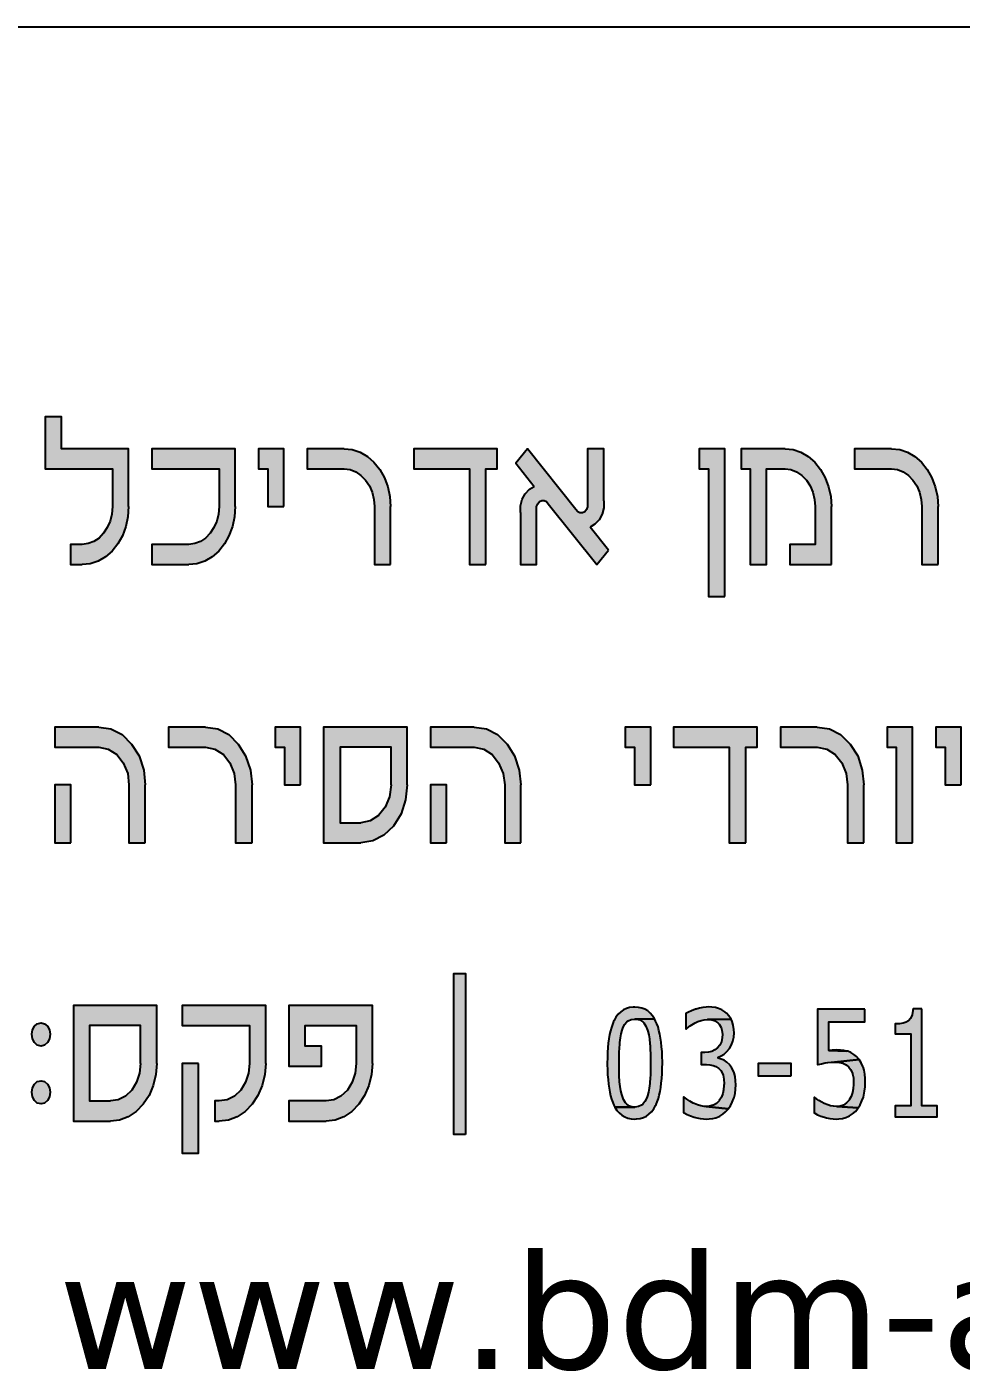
# Model space of a CAD drawing. Header units: inches. Extents: x 4017 to 5703, y -944 to 2840.
# Drawn here: x 5535.4 to 5572.8, y -14.5 to 39.2 of the extents above; entities that cross this region are included whole.
import ezdxf

# ---------------------------------------------------------------- set-up
doc = ezdxf.new("R2010")
doc.units = ezdxf.units.IN
doc.header["$MEASUREMENT"] = 0
doc.layers.add('A-VIEW-30', color=6, linetype='Continuous', lineweight=15)
doc.layers.add('TEXT', color=14, linetype='Continuous')
doc.styles.add('Tahoma', font='tahoma.ttf')

# ---------------------------------------------------------------- blocks, each defined once
blk = doc.blocks.new('A$C70B91C7D')
at = {"layer": 'TEXT', "true_color": 0x311916}
for points in [[(2.4019, -0.5456), (2.315, -0.5456), (2.315, -0.5043), (2.2939, -0.5043), (2.2939, -0.5718), (2.3811, -0.5718), (2.3811, -0.6205), (2.3803, -0.6302), (2.378, -0.6392), (2.3743, -0.6477), (2.3695, -0.655), (2.3637, -0.6612), (2.357, -0.6656), (2.3497, -0.6683), (2.3419, -0.6693), (2.3269, -0.6693), (2.3269, -0.6955), (2.3419, -0.6955), (2.3524, -0.6946), (2.3626, -0.6911), (2.372, -0.6855), (2.3805, -0.678), (2.388, -0.6687), (2.394, -0.6581), (2.3984, -0.6462), (2.4011, -0.6336), (2.4019, -0.6205)], [(2.5399, -0.5456), (2.432, -0.5456), (2.432, -0.5718), (2.5189, -0.5718), (2.5189, -0.6205), (2.5181, -0.6302), (2.516, -0.6392), (2.5123, -0.6477), (2.5075, -0.655), (2.5015, -0.6612), (2.4948, -0.6656), (2.4875, -0.6683), (2.48, -0.6693), (2.432, -0.6693), (2.432, -0.6955), (2.48, -0.6955), (2.4904, -0.6946), (2.5004, -0.6911), (2.51, -0.6855), (2.5185, -0.678), (2.5258, -0.6687), (2.5318, -0.6581), (2.5362, -0.6462), (2.5389, -0.6336), (2.5399, -0.6205)], [(2.6029, -0.5456), (2.57, -0.5456), (2.57, -0.5718), (2.5819, -0.5718), (2.5819, -0.6205), (2.6029, -0.6205)], [(2.7109, -0.5556), (2.7014, -0.5502), (2.6912, -0.5467), (2.6808, -0.5456), (2.6328, -0.5456), (2.6328, -0.5718), (2.6808, -0.5718), (2.6885, -0.5727), (2.6958, -0.5756), (2.7026, -0.5801), (2.7084, -0.5862), (2.7134, -0.5936), (2.7169, -0.602), (2.7192, -0.6111), (2.7199, -0.6205), (2.7199, -0.6955), (2.7409, -0.6955), (2.7409, -0.6205), (2.74, -0.6076), (2.7373, -0.5949), (2.7328, -0.5831), (2.7269, -0.5724), (2.7194, -0.5631)], [(2.8788, -0.5456), (2.7708, -0.5456), (2.7708, -0.5718), (2.8429, -0.5718), (2.8429, -0.6955), (2.8639, -0.6955), (2.8639, -0.5718), (2.8788, -0.5718)], [(3.0168, -0.5456), (2.9958, -0.5456), (2.9958, -0.6169), (2.9958, -0.6209), (2.9944, -0.6244), (2.9921, -0.6273), (2.9892, -0.6286), (2.9859, -0.6286), (2.983, -0.6271), (2.9807, -0.6244), (2.9179, -0.5456), (2.9029, -0.5644), (2.9268, -0.5943), (2.9204, -0.598), (2.915, -0.6038), (2.9111, -0.6109), (2.909, -0.6194), (2.9088, -0.6281), (2.9088, -0.6955), (2.9298, -0.6955), (2.9298, -0.6244), (2.9298, -0.6203), (2.9312, -0.6167), (2.9335, -0.614), (2.9364, -0.6124), (2.9397, -0.6126), (2.9426, -0.614), (2.9449, -0.6169), (3.0077, -0.6955), (3.0228, -0.6768), (2.9989, -0.6469), (3.0052, -0.6433), (3.0106, -0.6375), (3.0145, -0.6302), (3.0166, -0.6219), (3.0168, -0.613)], [(3.1733, -0.5456), (3.1403, -0.5456), (3.1403, -0.5718), (3.1523, -0.5718), (3.1523, -0.7368), (3.1733, -0.7368)], [(3.2812, -0.5556), (3.2718, -0.5502), (3.2617, -0.5467), (3.2513, -0.5456), (3.1943, -0.5456), (3.1943, -0.5718), (3.2062, -0.5718), (3.2062, -0.6955), (3.2272, -0.6955), (3.2272, -0.5718), (3.2513, -0.5718), (3.2588, -0.5727), (3.2662, -0.5756), (3.2729, -0.5801), (3.2789, -0.5862), (3.2837, -0.5936), (3.2874, -0.602), (3.2895, -0.6111), (3.2903, -0.6205), (3.2903, -0.6693), (3.2573, -0.6693), (3.2573, -0.6955), (3.3113, -0.6955), (3.3113, -0.6205), (3.3103, -0.6076), (3.3076, -0.5949), (3.3032, -0.5831), (3.2972, -0.5724), (3.2899, -0.5631)], [(3.4192, -0.5556), (3.4098, -0.5502), (3.3996, -0.5467), (3.3891, -0.5456), (3.3413, -0.5456), (3.3413, -0.5718), (3.3891, -0.5718), (3.3969, -0.5727), (3.4042, -0.5756), (3.4109, -0.5801), (3.4167, -0.5862), (3.4217, -0.5936), (3.4252, -0.602), (3.4275, -0.6111), (3.4283, -0.6205), (3.4283, -0.6955), (3.4493, -0.6955), (3.4493, -0.6205), (3.4483, -0.6076), (3.4456, -0.5949), (3.4412, -0.5831), (3.4352, -0.5724), (3.4277, -0.5631)], [(2.3934, -0.9154), (2.3791, -0.908), (2.3633, -0.9056), (2.3066, -0.9056), (2.3066, -0.9317), (2.3633, -0.9317), (2.3756, -0.9342), (2.3865, -0.9411), (2.3949, -0.9519), (2.4008, -0.9657), (2.4023, -0.9805), (2.4023, -1.0555), (2.4235, -1.0555), (2.4235, -0.9805), (2.4215, -0.9613), (2.4156, -0.943), (2.4057, -0.9278)], [(2.5315, -0.9154), (2.5172, -0.908), (2.5014, -0.9056), (2.4536, -0.9056), (2.4536, -0.9317), (2.5014, -0.9317), (2.5137, -0.9342), (2.5246, -0.9411), (2.533, -0.9519), (2.5384, -0.9657), (2.5404, -0.9805), (2.5404, -1.0555), (2.5616, -1.0555), (2.5616, -0.9805), (2.5596, -0.9613), (2.5532, -0.943), (2.5438, -0.9278)], [(2.6242, -0.9056), (2.5917, -0.9056), (2.5917, -0.9317), (2.6035, -0.9317), (2.6035, -0.9805), (2.6242, -0.9805)], [(2.8792, -0.9154), (2.8649, -0.908), (2.8491, -0.9056), (2.7924, -0.9056), (2.7924, -0.9317), (2.8491, -0.9317), (2.8614, -0.9342), (2.8723, -0.9411), (2.8807, -0.9519), (2.8866, -0.9657), (2.8886, -0.9805), (2.8886, -1.0555), (2.9093, -1.0555), (2.9093, -0.9805), (2.9073, -0.9613), (2.9014, -0.943), (2.8915, -0.9278)], [(3.0775, -0.9056), (3.0444, -0.9056), (3.0444, -0.9317), (3.0563, -0.9317), (3.0563, -0.9805), (3.0775, -0.9805)], [(3.2151, -0.9056), (3.1071, -0.9056), (3.1071, -0.9317), (3.1791, -0.9317), (3.1791, -1.0555), (3.2003, -1.0555), (3.2003, -0.9317), (3.2151, -0.9317)], [(3.3231, -0.9154), (3.3088, -0.908), (3.293, -0.9056), (3.2452, -0.9056), (3.2452, -0.9317), (3.293, -0.9317), (3.3053, -0.9342), (3.3162, -0.9411), (3.3246, -0.9519), (3.3305, -0.9657), (3.332, -0.9805), (3.332, -1.0555), (3.3532, -1.0555), (3.3532, -0.9805), (3.3512, -0.9613), (3.3453, -0.943), (3.3354, -0.9278)], [(3.4163, -0.9056), (3.3832, -0.9056), (3.3832, -0.9317), (3.3951, -0.9317), (3.3951, -1.0555), (3.4163, -1.0555)], [(3.4789, -0.9056), (3.4464, -0.9056), (3.4464, -0.9317), (3.4582, -0.9317), (3.4582, -0.9805), (3.4789, -0.9805)], [(2.8379, -1.2242), (2.8227, -1.2242), (2.8227, -1.4327), (2.8379, -1.4327)], [(2.5794, -1.2656), (2.4714, -1.2656), (2.4714, -1.2918), (2.5583, -1.2918), (2.5583, -1.3407), (2.557, -1.3532), (2.5532, -1.365), (2.5471, -1.3752), (2.5388, -1.3829), (2.5294, -1.3877), (2.5193, -1.3893), (2.5134, -1.3893), (2.5134, -1.4155), (2.5193, -1.4155), (2.531, -1.4142), (2.5423, -1.4099), (2.5527, -1.403), (2.5618, -1.3936), (2.5693, -1.3824), (2.5749, -1.3693), (2.5784, -1.3551), (2.5794, -1.3407)], [(2.7174, -1.2656), (2.6094, -1.2656), (2.6094, -1.3444), (2.6513, -1.3444), (2.6513, -1.3182), (2.6305, -1.3182), (2.6305, -1.2918), (2.6962, -1.2918), (2.6962, -1.3407), (2.6949, -1.3532), (2.6912, -1.365), (2.685, -1.3752), (2.6767, -1.3829), (2.6674, -1.3877), (2.6575, -1.3893), (2.6094, -1.3893), (2.6094, -1.4155), (2.6575, -1.4155), (2.669, -1.4142), (2.6802, -1.4099), (2.6906, -1.403), (2.6997, -1.3936), (2.7072, -1.3824), (2.7128, -1.3693), (2.7163, -1.3551), (2.7174, -1.3407)], [(3.0769, -1.2757), (3.0735, -1.2728), (3.0699, -1.2706), (3.0659, -1.2691), (3.0616, -1.2682), (3.0569, -1.2678), (3.0547, -1.2679), (3.0501, -1.2685), (3.0459, -1.2697), (3.0421, -1.2716), (3.0386, -1.2741), (3.0354, -1.2771), (3.0325, -1.2808), (3.0301, -1.2852), (3.0294, -1.2865), (3.0279, -1.2902), (3.0265, -1.2942), (3.0253, -1.2987), (3.0242, -1.3035), (3.0233, -1.3088), (3.0226, -1.3143), (3.022, -1.3202), (3.0216, -1.3266), (3.0214, -1.3333), (3.0213, -1.3404), (3.0213, -1.342), (3.0214, -1.3489), (3.0217, -1.3554), (3.0222, -1.3616), (3.0228, -1.3674), (3.0236, -1.3729), (3.0245, -1.378), (3.0256, -1.3827), (3.0269, -1.3871), (3.0283, -1.3912), (3.0299, -1.3948), (3.0312, -1.3973), (3.0569, -1.3972), (3.0543, -1.3971), (3.05, -1.3958), (3.0465, -1.3933), (3.045, -1.3917), (3.0423, -1.3875), (3.0403, -1.3823), (3.0399, -1.3811), (3.0387, -1.376), (3.0378, -1.3706), (3.0372, -1.3647), (3.0371, -1.3629), (3.0368, -1.358), (3.0366, -1.3526), (3.0365, -1.3467), (3.0365, -1.3404), (3.0365, -1.3378), (3.0366, -1.3319), (3.0367, -1.3262), (3.037, -1.3209), (3.0373, -1.3159), (3.0375, -1.3138), (3.0382, -1.3078), (3.0391, -1.3025), (3.0404, -1.2979), (3.0414, -1.2951), (3.0437, -1.2904), (3.0467, -1.2869), (3.0483, -1.2856), (3.0522, -1.2839), (3.0569, -1.2833), (3.0825, -1.2832), (3.0799, -1.2791)], [(3.1753, -1.2756), (3.1733, -1.2739), (3.1694, -1.2715), (3.1653, -1.2696), (3.1611, -1.2685), (3.1567, -1.2679), (3.1519, -1.2677), (3.1493, -1.2678), (3.145, -1.2683), (3.1406, -1.2691), (3.1361, -1.2704), (3.1352, -1.2707), (3.1304, -1.2725), (3.1263, -1.2743), (3.1229, -1.2763), (3.1229, -1.2961), (3.1238, -1.2961), (3.1247, -1.2952), (3.1285, -1.2922), (3.1306, -1.2908), (3.1348, -1.2883), (3.1384, -1.2866), (3.1427, -1.2851), (3.1464, -1.2843), (3.1508, -1.2839), (3.1814, -1.2835), (3.1787, -1.2793)], [(3.0881, -1.2981), (3.0869, -1.2936), (3.0854, -1.2896), (3.0838, -1.2859), (3.0825, -1.2832), (3.0569, -1.2833), (3.0592, -1.2834), (3.0635, -1.2845), (3.0671, -1.2869), (3.0685, -1.2884), (3.0712, -1.2925), (3.0733, -1.2977), (3.0736, -1.2989), (3.0748, -1.3037), (3.0757, -1.3091), (3.0764, -1.3153), (3.0766, -1.3176), (3.0769, -1.3227), (3.0771, -1.3282), (3.0772, -1.334), (3.0773, -1.3401), (3.0773, -1.3433), (3.0772, -1.3494), (3.077, -1.355), (3.0767, -1.3602), (3.0764, -1.3651), (3.0762, -1.3667), (3.0755, -1.3727), (3.0745, -1.378), (3.0733, -1.3826), (3.0724, -1.3853), (3.07, -1.39), (3.0671, -1.3935), (3.0655, -1.3949), (3.0615, -1.3966), (3.0569, -1.3972), (3.0312, -1.3973), (3.0338, -1.4014), (3.0368, -1.4048), (3.0402, -1.4077), (3.0438, -1.4099), (3.0478, -1.4114), (3.0522, -1.4123), (3.0569, -1.4127), (3.0592, -1.4126), (3.0637, -1.412), (3.0679, -1.4107), (3.0718, -1.4089), (3.0752, -1.4064), (3.0784, -1.4032), (3.0813, -1.3995), (3.0838, -1.3951), (3.0843, -1.394), (3.0859, -1.3903), (3.0873, -1.3862), (3.0885, -1.3818), (3.0895, -1.3769), (3.0904, -1.3717), (3.0911, -1.3662), (3.0917, -1.3602), (3.0921, -1.3539), (3.0923, -1.3472), (3.0925, -1.3401), (3.0925, -1.3388), (3.0923, -1.3319), (3.0921, -1.3254), (3.0916, -1.3192), (3.091, -1.3134), (3.0902, -1.3079), (3.0893, -1.3028)], [(3.1843, -1.2913), (3.1828, -1.2864), (3.1814, -1.2835), (3.1508, -1.2839), (3.1538, -1.284), (3.1581, -1.2848), (3.1605, -1.2857), (3.1643, -1.2882), (3.1659, -1.2898), (3.1685, -1.2942), (3.1696, -1.2976), (3.1702, -1.3032), (3.17, -1.3074), (3.1689, -1.3126), (3.1668, -1.317), (3.1639, -1.3206), (3.1605, -1.3233), (3.1566, -1.3251), (3.1523, -1.3262), (3.1475, -1.3266), (3.1426, -1.3266), (3.1426, -1.3421), (3.1489, -1.3421), (3.1494, -1.3421), (3.154, -1.3424), (3.1582, -1.3432), (3.1619, -1.3445), (3.1656, -1.3471), (3.1681, -1.35), (3.1706, -1.3548), (3.171, -1.3561), (3.172, -1.3611), (3.1723, -1.3672), (3.1722, -1.3692), (3.1718, -1.3749), (3.1707, -1.3797), (3.1689, -1.3843), (3.1661, -1.3889), (3.1626, -1.3924), (3.1583, -1.3948), (3.1536, -1.3961), (3.1493, -1.3965), (3.1777, -1.3996), (3.1806, -1.3954), (3.183, -1.3908), (3.1849, -1.3858), (3.1852, -1.3848), (3.1865, -1.3796), (3.1872, -1.3742), (3.1875, -1.3685), (3.1872, -1.3633), (3.1865, -1.3578), (3.1853, -1.353), (3.1848, -1.3516), (3.1824, -1.3468), (3.1797, -1.3428), (3.1796, -1.3427), (3.1761, -1.3392), (3.1723, -1.3367), (3.1688, -1.3351), (3.1647, -1.3338), (3.1647, -1.3325), (3.1687, -1.331), (3.1725, -1.3286), (3.176, -1.3255), (3.1792, -1.3215), (3.1794, -1.3212), (3.182, -1.3168), (3.1838, -1.312), (3.1849, -1.3068), (3.1853, -1.3013), (3.1851, -1.2967)], [(3.3545, -1.2706), (3.2934, -1.2706), (3.2934, -1.3423), (3.2942, -1.3421), (3.2982, -1.3411), (3.3032, -1.3401), (3.3065, -1.3395), (3.3109, -1.3391), (3.3154, -1.3389), (3.347, -1.3356), (3.3437, -1.3319), (3.3403, -1.3291), (3.3364, -1.3267), (3.3323, -1.325), (3.3313, -1.3248), (3.3078, -1.324), (3.3078, -1.287), (3.3545, -1.287)], [(3.4284, -1.2702), (3.4169, -1.2702), (3.4167, -1.2723), (3.4156, -1.278), (3.4136, -1.2824), (3.4108, -1.2855), (3.4078, -1.2872), (3.404, -1.2886), (3.3993, -1.2893), (3.3939, -1.2896), (3.3939, -1.3023), (3.4141, -1.3023), (3.4141, -1.3956), (3.3939, -1.3956), (3.3939, -1.4098), (3.4482, -1.4098), (3.4482, -1.3956), (3.4284, -1.3956)], [(2.2996, -1.2974), (2.2969, -1.2926), (2.2931, -1.2893), (2.2886, -1.288), (2.2838, -1.2893), (2.28, -1.2926), (2.2774, -1.2974), (2.2766, -1.303), (2.2774, -1.3089), (2.28, -1.3137), (2.2838, -1.3169), (2.2886, -1.3182), (2.2931, -1.3169), (2.2969, -1.3137), (2.2996, -1.3089), (2.3004, -1.303)], [(3.3545, -1.3546), (3.3535, -1.3495), (3.3522, -1.345), (3.352, -1.3446), (3.3498, -1.3398), (3.347, -1.3356), (3.3154, -1.3389), (3.3172, -1.339), (3.3217, -1.3394), (3.3258, -1.3404), (3.3259, -1.3404), (3.3301, -1.3424), (3.3337, -1.3454), (3.3361, -1.3485), (3.3384, -1.3533), (3.3387, -1.3543), (3.3396, -1.3593), (3.34, -1.3654), (3.3399, -1.3677), (3.3395, -1.3734), (3.3385, -1.3784), (3.3385, -1.3784), (3.3367, -1.3836), (3.3341, -1.3883), (3.3308, -1.3919), (3.3269, -1.3945), (3.3226, -1.396), (3.3182, -1.3965), (3.3458, -1.3983), (3.3485, -1.3941), (3.3507, -1.3893), (3.3526, -1.3842), (3.3532, -1.3819), (3.3542, -1.3767), (3.3549, -1.3712), (3.3551, -1.3655), (3.355, -1.3604)], [(2.4923, -1.3407), (2.4714, -1.3407), (2.4714, -1.4569), (2.4923, -1.4569)], [(3.2589, -1.3404), (3.2168, -1.3404), (3.2168, -1.3574), (3.2589, -1.3574)], [(2.2996, -1.3725), (2.2969, -1.3674), (2.2931, -1.3642), (2.2886, -1.3631), (2.2838, -1.3642), (2.28, -1.3674), (2.2774, -1.3725), (2.2766, -1.3781), (2.2774, -1.384), (2.28, -1.3888), (2.2838, -1.392), (2.2886, -1.3931), (2.2931, -1.392), (2.2969, -1.3888), (2.2996, -1.384), (2.3004, -1.3781)], [(3.1658, -1.4094), (3.1668, -1.409), (3.1707, -1.4065), (3.1744, -1.4034), (3.1776, -1.3998), (3.1777, -1.3996), (3.1493, -1.3965), (3.1464, -1.3964), (3.1421, -1.3957), (3.1378, -1.3944), (3.1335, -1.3926), (3.1324, -1.392), (3.1279, -1.3896), (3.1241, -1.387), (3.1209, -1.3844), (3.1198, -1.3844), (3.1198, -1.4041), (3.1209, -1.4047), (3.1247, -1.4067), (3.1289, -1.4085), (3.1336, -1.4101), (3.137, -1.4111), (3.1414, -1.412), (3.1458, -1.4125), (3.1502, -1.4127), (3.1531, -1.4126), (3.1577, -1.412), (3.1619, -1.411)], [(3.3386, -1.4058), (3.3422, -1.4027), (3.3453, -1.3991), (3.3458, -1.3983), (3.3182, -1.3965), (3.3141, -1.3962), (3.31, -1.3954), (3.3064, -1.3942), (3.3019, -1.3924), (3.2987, -1.3908), (3.2948, -1.3886), (3.2935, -1.3877), (3.2899, -1.385), (3.2888, -1.385), (3.2888, -1.4047), (3.2896, -1.4052), (3.2934, -1.4072), (3.2976, -1.409), (3.3023, -1.4104), (3.3048, -1.4111), (3.3091, -1.412), (3.3135, -1.4125), (3.318, -1.4127), (3.321, -1.4126), (3.3254, -1.412), (3.3297, -1.4107), (3.3337, -1.409), (3.3347, -1.4085)]]:
    blk.add_hatch(color=19, dxfattribs=at).paths.add_polyline_path(points)
h = blk.add_hatch(color=19, dxfattribs=at)
h.paths.add_polyline_path([(2.7623, -0.9056), (2.6543, -0.9056), (2.6543, -1.0555), (2.7026, -1.0555), (2.7179, -1.053), (2.7322, -1.0456), (2.7446, -1.0338), (2.7544, -1.018), (2.7603, -0.9998), (2.7623, -0.9805)])
h.paths.add_polyline_path([(2.7416, -0.9317), (2.7416, -0.9805), (2.7396, -0.9958), (2.7337, -1.0091), (2.7253, -1.02), (2.7145, -1.0269), (2.7026, -1.0294), (2.6755, -1.0294), (2.6755, -0.9317)], flags=16)
for points in [[(2.3273, -0.9805), (2.3066, -0.9805), (2.3066, -1.0555), (2.3273, -1.0555)], [(2.8131, -0.9805), (2.7924, -0.9805), (2.7924, -1.0555), (2.8131, -1.0555)]]:
    blk.add_hatch(color=19, dxfattribs=at).paths.add_polyline_path(points, flags=17)
h = blk.add_hatch(color=19, dxfattribs=at)
h.paths.add_polyline_path([(2.4383, -1.2656), (2.3306, -1.2656), (2.3306, -1.4155), (2.3784, -1.4155), (2.3902, -1.4142), (2.4014, -1.4099), (2.4118, -1.403), (2.4209, -1.3936), (2.4284, -1.3824), (2.4337, -1.3693), (2.4372, -1.3551), (2.4383, -1.3407)])
h.paths.add_polyline_path([(2.4174, -1.2918), (2.4174, -1.3407), (2.4161, -1.3532), (2.4121, -1.365), (2.4059, -1.3752), (2.3979, -1.3829), (2.3886, -1.3877), (2.3784, -1.3893), (2.3514, -1.3893), (2.3514, -1.2918)], flags=16)
at = {"layer": 'TEXT', "color": 19, "true_color": 0x311916}
blk.add_line((0, 0), (4.3548, 0), dxfattribs=at)
for points in [[(2.4019, -0.6205), (2.4019, -0.5456), (2.315, -0.5456), (2.315, -0.5043), (2.2939, -0.5043), (2.2939, -0.5718), (2.3811, -0.5718), (2.3811, -0.6205), (2.3803, -0.6302), (2.378, -0.6392), (2.3743, -0.6477), (2.3695, -0.655), (2.3637, -0.6612), (2.357, -0.6656), (2.3497, -0.6683), (2.3419, -0.6693), (2.3269, -0.6693), (2.3269, -0.6955), (2.3419, -0.6955)], [(2.5399, -0.6205), (2.5399, -0.5456), (2.432, -0.5456), (2.432, -0.5718), (2.5189, -0.5718), (2.5189, -0.6205), (2.5181, -0.6302), (2.516, -0.6392), (2.5123, -0.6477), (2.5075, -0.655), (2.5015, -0.6612), (2.4948, -0.6656), (2.4875, -0.6683), (2.48, -0.6693), (2.432, -0.6693), (2.432, -0.6955), (2.48, -0.6955)], [(2.6808, -0.5456), (2.6328, -0.5456), (2.6328, -0.5718), (2.6808, -0.5718), (2.6885, -0.5727), (2.6958, -0.5756), (2.7026, -0.5801), (2.7084, -0.5862), (2.7134, -0.5936), (2.7169, -0.602), (2.7192, -0.6111), (2.7199, -0.6205), (2.7199, -0.6955), (2.7409, -0.6955)], [(2.6808, -0.5456), (2.6912, -0.5467), (2.7014, -0.5502), (2.7109, -0.5556), (2.7194, -0.5631), (2.7269, -0.5724), (2.7328, -0.5831), (2.7373, -0.5949), (2.74, -0.6076), (2.7409, -0.6205)], [(3.0168, -0.613), (3.0168, -0.5456), (2.9958, -0.5456), (2.9958, -0.6169), (2.9958, -0.6209), (2.9944, -0.6244), (2.9921, -0.6273), (2.9892, -0.6286), (2.9859, -0.6286), (2.983, -0.6271), (2.9807, -0.6244), (2.9179, -0.5456), (2.9029, -0.5644), (2.9268, -0.5943)], [(3.2513, -0.5456), (3.1943, -0.5456), (3.1943, -0.5718), (3.2062, -0.5718), (3.2062, -0.6955), (3.2272, -0.6955), (3.2272, -0.5718), (3.2513, -0.5718), (3.2588, -0.5727), (3.2662, -0.5756), (3.2729, -0.5801), (3.2789, -0.5862), (3.2837, -0.5936), (3.2874, -0.602), (3.2895, -0.6111), (3.2903, -0.6205), (3.2903, -0.6693), (3.2573, -0.6693), (3.2573, -0.6955), (3.3113, -0.6955)], [(3.2513, -0.5456), (3.2617, -0.5467), (3.2718, -0.5502), (3.2812, -0.5556), (3.2899, -0.5631), (3.2972, -0.5724), (3.3032, -0.5831), (3.3076, -0.5949), (3.3103, -0.6076), (3.3113, -0.6205)], [(3.3891, -0.5456), (3.3413, -0.5456), (3.3413, -0.5718), (3.3891, -0.5718), (3.3969, -0.5727), (3.4042, -0.5756), (3.4109, -0.5801), (3.4167, -0.5862), (3.4217, -0.5936), (3.4252, -0.602), (3.4275, -0.6111), (3.4283, -0.6205), (3.4283, -0.6955), (3.4493, -0.6955)], [(3.3891, -0.5456), (3.3996, -0.5467), (3.4098, -0.5502), (3.4192, -0.5556), (3.4277, -0.5631), (3.4352, -0.5724), (3.4412, -0.5831), (3.4456, -0.5949), (3.4483, -0.6076), (3.4493, -0.6205)], [(2.9088, -0.6281), (2.909, -0.6194), (2.9111, -0.6109), (2.915, -0.6038), (2.9204, -0.598), (2.9268, -0.5943)], [(2.4019, -0.6205), (2.4011, -0.6336), (2.3984, -0.6462), (2.394, -0.6581), (2.388, -0.6687), (2.3805, -0.678), (2.372, -0.6855), (2.3626, -0.6911), (2.3524, -0.6946), (2.3419, -0.6955)], [(2.5399, -0.6205), (2.5389, -0.6336), (2.5362, -0.6462), (2.5318, -0.6581), (2.5258, -0.6687), (2.5185, -0.678), (2.51, -0.6855), (2.5004, -0.6911), (2.4904, -0.6946), (2.48, -0.6955)], [(2.7409, -0.6955), (2.7409, -0.6205)], [(2.9088, -0.6281), (2.9088, -0.6955), (2.9298, -0.6955), (2.9298, -0.6244), (2.9298, -0.6203), (2.9312, -0.6167), (2.9335, -0.614), (2.9364, -0.6124), (2.9397, -0.6126), (2.9426, -0.614), (2.9449, -0.6169), (3.0077, -0.6955), (3.0228, -0.6768)], [(3.0168, -0.613), (3.0166, -0.6219), (3.0145, -0.6302), (3.0106, -0.6375), (3.0052, -0.6433), (2.9989, -0.6469)], [(3.3113, -0.6955), (3.3113, -0.6205)], [(3.4493, -0.6955), (3.4493, -0.6205)], [(3.0228, -0.6768), (2.9989, -0.6469)], [(2.3633, -0.9056), (2.3066, -0.9056), (2.3066, -0.9317), (2.3633, -0.9317), (2.3756, -0.9342), (2.3865, -0.9411), (2.3949, -0.9519), (2.4008, -0.9657), (2.4023, -0.9805), (2.4023, -1.0555), (2.4235, -1.0555)], [(2.3633, -0.9056), (2.3791, -0.908), (2.3934, -0.9154), (2.4057, -0.9278), (2.4156, -0.943), (2.4215, -0.9613), (2.4235, -0.9805)], [(2.5014, -0.9056), (2.4536, -0.9056), (2.4536, -0.9317), (2.5014, -0.9317), (2.5137, -0.9342), (2.5246, -0.9411), (2.533, -0.9519), (2.5384, -0.9657), (2.5404, -0.9805), (2.5404, -1.0555), (2.5616, -1.0555)], [(2.5014, -0.9056), (2.5172, -0.908), (2.5315, -0.9154), (2.5438, -0.9278), (2.5532, -0.943), (2.5596, -0.9613), (2.5616, -0.9805)], [(2.7623, -0.9805), (2.7623, -0.9056), (2.6543, -0.9056), (2.6543, -1.0555), (2.7026, -1.0555)], [(2.8491, -0.9056), (2.7924, -0.9056), (2.7924, -0.9317), (2.8491, -0.9317), (2.8614, -0.9342), (2.8723, -0.9411), (2.8807, -0.9519), (2.8866, -0.9657), (2.8886, -0.9805), (2.8886, -1.0555), (2.9093, -1.0555)], [(2.8491, -0.9056), (2.8649, -0.908), (2.8792, -0.9154), (2.8915, -0.9278), (2.9014, -0.943), (2.9073, -0.9613), (2.9093, -0.9805)], [(3.293, -0.9056), (3.2452, -0.9056), (3.2452, -0.9317), (3.293, -0.9317), (3.3053, -0.9342), (3.3162, -0.9411), (3.3246, -0.9519), (3.3305, -0.9657), (3.332, -0.9805), (3.332, -1.0555), (3.3532, -1.0555)], [(3.293, -0.9056), (3.3088, -0.908), (3.3231, -0.9154), (3.3354, -0.9278), (3.3453, -0.943), (3.3512, -0.9613), (3.3532, -0.9805)], [(2.7416, -0.9805), (2.7416, -0.9317), (2.6755, -0.9317), (2.6755, -1.0294), (2.7026, -1.0294)], [(2.4235, -1.0555), (2.4235, -0.9805)], [(2.5616, -1.0555), (2.5616, -0.9805)], [(2.7623, -0.9805), (2.7603, -0.9998), (2.7544, -1.018), (2.7446, -1.0338), (2.7322, -1.0456), (2.7179, -1.053), (2.7026, -1.0555)], [(2.7416, -0.9805), (2.7396, -0.9958), (2.7337, -1.0091), (2.7253, -1.02), (2.7145, -1.0269), (2.7026, -1.0294)], [(2.9093, -1.0555), (2.9093, -0.9805)], [(3.3532, -1.0555), (3.3532, -0.9805)], [(2.4383, -1.3407), (2.4383, -1.2656), (2.3306, -1.2656), (2.3306, -1.4155), (2.3784, -1.4155)], [(2.5794, -1.3407), (2.5794, -1.2656), (2.4714, -1.2656), (2.4714, -1.2918), (2.5583, -1.2918), (2.5583, -1.3407), (2.557, -1.3532), (2.5532, -1.365), (2.5471, -1.3752), (2.5388, -1.3829), (2.5294, -1.3877), (2.5193, -1.3893), (2.5134, -1.3893), (2.5134, -1.4155), (2.5193, -1.4155)], [(2.7174, -1.3407), (2.7174, -1.2656), (2.6094, -1.2656), (2.6094, -1.3444), (2.6513, -1.3444), (2.6513, -1.3182), (2.6305, -1.3182), (2.6305, -1.2918), (2.6962, -1.2918), (2.6962, -1.3407), (2.6949, -1.3532), (2.6912, -1.365), (2.685, -1.3752), (2.6767, -1.3829), (2.6674, -1.3877), (2.6575, -1.3893), (2.6094, -1.3893), (2.6094, -1.4155), (2.6575, -1.4155)], [(2.4174, -1.3407), (2.4174, -1.2918), (2.3514, -1.2918), (2.3514, -1.3893), (2.3784, -1.3893)], [(2.4383, -1.3407), (2.4372, -1.3551), (2.4337, -1.3693), (2.4284, -1.3824), (2.4209, -1.3936), (2.4118, -1.403), (2.4014, -1.4099), (2.3902, -1.4142), (2.3784, -1.4155)], [(2.4174, -1.3407), (2.4161, -1.3532), (2.4121, -1.365), (2.4059, -1.3752), (2.3979, -1.3829), (2.3886, -1.3877), (2.3784, -1.3893)], [(2.5794, -1.3407), (2.5784, -1.3551), (2.5749, -1.3693), (2.5693, -1.3824), (2.5618, -1.3936), (2.5527, -1.403), (2.5423, -1.4099), (2.531, -1.4142), (2.5193, -1.4155)], [(2.7174, -1.3407), (2.7163, -1.3551), (2.7128, -1.3693), (2.7072, -1.3824), (2.6997, -1.3936), (2.6906, -1.403), (2.6802, -1.4099), (2.669, -1.4142), (2.6575, -1.4155)]]:
    blk.add_lwpolyline(points, dxfattribs=at)
for points in [[(2.6029, -0.6205), (2.6029, -0.5456), (2.57, -0.5456), (2.57, -0.5718), (2.5819, -0.5718), (2.5819, -0.6205), (2.6029, -0.6205)], [(2.8639, -0.6955), (2.8639, -0.5718), (2.8788, -0.5718), (2.8788, -0.5456), (2.7708, -0.5456), (2.7708, -0.5718), (2.8429, -0.5718), (2.8429, -0.6955), (2.8639, -0.6955)], [(3.1733, -0.7368), (3.1733, -0.5456), (3.1403, -0.5456), (3.1403, -0.5718), (3.1523, -0.5718), (3.1523, -0.7368), (3.1733, -0.7368)], [(2.6242, -0.9805), (2.6242, -0.9056), (2.5917, -0.9056), (2.5917, -0.9317), (2.6035, -0.9317), (2.6035, -0.9805), (2.6242, -0.9805)], [(3.0775, -0.9805), (3.0775, -0.9056), (3.0444, -0.9056), (3.0444, -0.9317), (3.0563, -0.9317), (3.0563, -0.9805), (3.0775, -0.9805)], [(3.2003, -1.0555), (3.2003, -0.9317), (3.2151, -0.9317), (3.2151, -0.9056), (3.1071, -0.9056), (3.1071, -0.9317), (3.1791, -0.9317), (3.1791, -1.0555), (3.2003, -1.0555)], [(3.4163, -1.0555), (3.4163, -0.9056), (3.3832, -0.9056), (3.3832, -0.9317), (3.3951, -0.9317), (3.3951, -1.0555), (3.4163, -1.0555)], [(3.4789, -0.9805), (3.4789, -0.9056), (3.4464, -0.9056), (3.4464, -0.9317), (3.4582, -0.9317), (3.4582, -0.9805), (3.4789, -0.9805)], [(2.3273, -1.0555), (2.3273, -0.9805), (2.3066, -0.9805), (2.3066, -1.0555), (2.3273, -1.0555)], [(2.8131, -1.0555), (2.8131, -0.9805), (2.7924, -0.9805), (2.7924, -1.0555), (2.8131, -1.0555)], [(2.8379, -1.4327), (2.8227, -1.4327), (2.8227, -1.2242), (2.8379, -1.2242)], [(3.0569, -1.2678), (3.0547, -1.2679), (3.0501, -1.2685), (3.0459, -1.2697), (3.0421, -1.2716), (3.0386, -1.2741), (3.0354, -1.2771), (3.0325, -1.2808), (3.0301, -1.2852), (3.0294, -1.2865), (3.0279, -1.2902), (3.0265, -1.2942), (3.0253, -1.2987), (3.0242, -1.3035), (3.0233, -1.3088), (3.0226, -1.3143), (3.022, -1.3202), (3.0216, -1.3266), (3.0214, -1.3333), (3.0213, -1.3404), (3.0213, -1.342), (3.0214, -1.3489), (3.0217, -1.3554), (3.0222, -1.3616), (3.0228, -1.3674), (3.0236, -1.3729), (3.0245, -1.378), (3.0256, -1.3827), (3.0269, -1.3871), (3.0283, -1.3912), (3.0299, -1.3948), (3.0312, -1.3973), (3.0569, -1.3972), (3.0543, -1.3971), (3.05, -1.3958), (3.0465, -1.3933), (3.045, -1.3917), (3.0423, -1.3875), (3.0403, -1.3823), (3.0399, -1.3811), (3.0387, -1.376), (3.0378, -1.3706), (3.0372, -1.3647), (3.0371, -1.3629), (3.0368, -1.358), (3.0366, -1.3526), (3.0365, -1.3467), (3.0365, -1.3404), (3.0365, -1.3378), (3.0366, -1.3319), (3.0367, -1.3262), (3.037, -1.3209), (3.0373, -1.3159), (3.0375, -1.3138), (3.0382, -1.3078), (3.0391, -1.3025), (3.0404, -1.2979), (3.0414, -1.2951), (3.0437, -1.2904), (3.0467, -1.2869), (3.0483, -1.2856), (3.0522, -1.2839), (3.0569, -1.2833), (3.0825, -1.2832), (3.0799, -1.2791), (3.0769, -1.2757), (3.0735, -1.2728), (3.0699, -1.2706), (3.0659, -1.2691), (3.0616, -1.2682)], [(3.1519, -1.2677), (3.1493, -1.2678), (3.145, -1.2683), (3.1406, -1.2691), (3.1361, -1.2704), (3.1352, -1.2707), (3.1304, -1.2725), (3.1263, -1.2743), (3.1229, -1.2763), (3.1229, -1.2961), (3.1238, -1.2961), (3.1247, -1.2952), (3.1285, -1.2922), (3.1306, -1.2908), (3.1348, -1.2883), (3.1384, -1.2866), (3.1427, -1.2851), (3.1464, -1.2843), (3.1508, -1.2839), (3.1814, -1.2835), (3.1787, -1.2793), (3.1753, -1.2756), (3.1733, -1.2739), (3.1694, -1.2715), (3.1652, -1.2696), (3.1651, -1.2696), (3.1611, -1.2685), (3.1567, -1.2679)], [(3.0825, -1.2832), (3.0569, -1.2833), (3.0592, -1.2834), (3.0635, -1.2845), (3.0671, -1.2869), (3.0685, -1.2884), (3.0712, -1.2925), (3.0733, -1.2977), (3.0736, -1.2989), (3.0748, -1.3037), (3.0757, -1.3091), (3.0764, -1.3153), (3.0766, -1.3176), (3.0769, -1.3227), (3.0771, -1.3282), (3.0772, -1.334), (3.0773, -1.3401), (3.0773, -1.3433), (3.0772, -1.3494), (3.077, -1.355), (3.0767, -1.3602), (3.0764, -1.3651), (3.0762, -1.3667), (3.0755, -1.3727), (3.0745, -1.378), (3.0733, -1.3826), (3.0724, -1.3853), (3.07, -1.39), (3.0671, -1.3935), (3.0655, -1.3949), (3.0615, -1.3966), (3.0569, -1.3972), (3.0312, -1.3973), (3.0338, -1.4014), (3.0368, -1.4048), (3.0402, -1.4077), (3.0438, -1.4099), (3.0478, -1.4114), (3.0522, -1.4123), (3.0569, -1.4127), (3.0592, -1.4126), (3.0637, -1.412), (3.0679, -1.4107), (3.0718, -1.4089), (3.0752, -1.4064), (3.0784, -1.4032), (3.0813, -1.3995), (3.0838, -1.3951), (3.0843, -1.394), (3.0859, -1.3903), (3.0873, -1.3862), (3.0885, -1.3818), (3.0895, -1.3769), (3.0904, -1.3717), (3.0911, -1.3662), (3.0917, -1.3602), (3.0921, -1.3539), (3.0923, -1.3472), (3.0925, -1.3401), (3.0925, -1.3388), (3.0923, -1.3319), (3.0921, -1.3254), (3.0916, -1.3192), (3.091, -1.3134), (3.0902, -1.3079), (3.0893, -1.3028), (3.0881, -1.2981), (3.0869, -1.2936), (3.0854, -1.2896), (3.0838, -1.2859)], [(3.1814, -1.2835), (3.1508, -1.2839), (3.1538, -1.284), (3.1581, -1.2848), (3.1605, -1.2857), (3.1643, -1.2882), (3.1659, -1.2898), (3.1685, -1.2942), (3.1696, -1.2976), (3.1702, -1.3032), (3.17, -1.3074), (3.1689, -1.3126), (3.1668, -1.317), (3.1639, -1.3206), (3.1605, -1.3233), (3.1566, -1.3251), (3.1523, -1.3262), (3.1475, -1.3266), (3.1426, -1.3266), (3.1426, -1.3421), (3.1489, -1.3421), (3.1494, -1.3421), (3.154, -1.3424), (3.1582, -1.3432), (3.1619, -1.3445), (3.1656, -1.3471), (3.1681, -1.35), (3.1706, -1.3548), (3.171, -1.3561), (3.172, -1.3611), (3.1723, -1.3672), (3.1722, -1.3692), (3.1718, -1.3749), (3.1707, -1.3797), (3.1689, -1.3843), (3.1662, -1.3887), (3.1659, -1.389), (3.1626, -1.3924), (3.1586, -1.3946), (3.1581, -1.3949), (3.1536, -1.3961), (3.1493, -1.3965), (3.1777, -1.3996), (3.1806, -1.3954), (3.183, -1.3908), (3.1849, -1.3858), (3.1852, -1.3848), (3.1865, -1.3796), (3.1872, -1.3742), (3.1875, -1.3685), (3.1872, -1.3633), (3.1865, -1.3578), (3.1853, -1.353), (3.1848, -1.3516), (3.1824, -1.3468), (3.1797, -1.3428), (3.1796, -1.3427), (3.1761, -1.3392), (3.1723, -1.3367), (3.1688, -1.3351), (3.1647, -1.3338), (3.1647, -1.3325), (3.1687, -1.331), (3.1725, -1.3286), (3.176, -1.3255), (3.1792, -1.3215), (3.1794, -1.3212), (3.182, -1.3168), (3.1838, -1.312), (3.1849, -1.3068), (3.1853, -1.3013), (3.1851, -1.2967), (3.1843, -1.2913), (3.1828, -1.2864)], [(3.3545, -1.2706), (3.2934, -1.2706), (3.2934, -1.3423), (3.2942, -1.3421), (3.2982, -1.3411), (3.3032, -1.3401), (3.3065, -1.3395), (3.3109, -1.3391), (3.3154, -1.3389), (3.347, -1.3356), (3.3437, -1.3319), (3.3403, -1.3291), (3.3364, -1.3267), (3.3323, -1.325), (3.3313, -1.3248), (3.3078, -1.324), (3.3078, -1.287), (3.3545, -1.287)], [(3.4284, -1.2702), (3.4169, -1.2702), (3.4167, -1.2723), (3.4156, -1.278), (3.4136, -1.2824), (3.4108, -1.2855), (3.4078, -1.2872), (3.404, -1.2886), (3.3993, -1.2893), (3.3939, -1.2896), (3.3939, -1.3023), (3.4141, -1.3023), (3.4141, -1.3956), (3.3939, -1.3956), (3.3939, -1.4098), (3.4482, -1.4098), (3.4482, -1.3956), (3.4284, -1.3956)], [(2.2766, -1.303), (2.2774, -1.2974), (2.28, -1.2926), (2.2838, -1.2893), (2.2886, -1.288), (2.2931, -1.2893), (2.2969, -1.2926), (2.2996, -1.2974), (2.3004, -1.303), (2.2996, -1.3089), (2.2969, -1.3137), (2.2931, -1.3169), (2.2886, -1.3182), (2.2838, -1.3169), (2.28, -1.3137), (2.2774, -1.3089), (2.2766, -1.303)], [(3.3179, -1.3233), (3.3176, -1.3233), (3.3131, -1.3234), (3.3123, -1.3235), (3.3078, -1.324), (3.3313, -1.3248), (3.3273, -1.3239), (3.3229, -1.3234)], [(3.347, -1.3356), (3.3154, -1.3389), (3.3172, -1.339), (3.3217, -1.3394), (3.3258, -1.3404), (3.3259, -1.3404), (3.3301, -1.3424), (3.3337, -1.3454), (3.3361, -1.3485), (3.3384, -1.3533), (3.3387, -1.3543), (3.3396, -1.3593), (3.34, -1.3654), (3.3399, -1.3677), (3.3395, -1.3734), (3.3385, -1.3784), (3.3385, -1.3784), (3.3367, -1.3836), (3.3343, -1.388), (3.3341, -1.3883), (3.3308, -1.3919), (3.3269, -1.3945), (3.3268, -1.3945), (3.3226, -1.396), (3.3182, -1.3965), (3.3458, -1.3983), (3.3485, -1.3941), (3.3507, -1.3893), (3.3526, -1.3842), (3.3532, -1.3819), (3.3542, -1.3767), (3.3549, -1.3712), (3.3551, -1.3655), (3.355, -1.3604), (3.3545, -1.3546), (3.3535, -1.3495), (3.3522, -1.345), (3.352, -1.3446), (3.3498, -1.3398)], [(2.4923, -1.3407), (2.4714, -1.3407), (2.4714, -1.4569), (2.4923, -1.4569), (2.4923, -1.3407)], [(3.2589, -1.3574), (3.2168, -1.3574), (3.2168, -1.3404), (3.2589, -1.3404), (3.2589, -1.3574)], [(2.2766, -1.3781), (2.2774, -1.3725), (2.28, -1.3674), (2.2838, -1.3642), (2.2886, -1.3631), (2.2931, -1.3642), (2.2969, -1.3674), (2.2996, -1.3725), (2.3004, -1.3781), (2.2996, -1.384), (2.2969, -1.3888), (2.2931, -1.392), (2.2886, -1.3931), (2.2838, -1.392), (2.28, -1.3888), (2.2774, -1.384), (2.2766, -1.3781)], [(3.1209, -1.3844), (3.1198, -1.3844), (3.1198, -1.4041), (3.1209, -1.4047), (3.1247, -1.4067), (3.1289, -1.4085), (3.1336, -1.4101), (3.137, -1.4111), (3.1414, -1.412), (3.1458, -1.4125), (3.1502, -1.4127), (3.1531, -1.4126), (3.1577, -1.412), (3.1619, -1.411), (3.1658, -1.4094), (3.1668, -1.409), (3.1707, -1.4065), (3.1744, -1.4034), (3.1776, -1.3998), (3.1777, -1.3996), (3.1493, -1.3965), (3.1464, -1.3964), (3.1421, -1.3957), (3.1378, -1.3944), (3.1335, -1.3926), (3.1324, -1.392), (3.1279, -1.3896), (3.1241, -1.387)], [(3.2899, -1.385), (3.2888, -1.385), (3.2888, -1.4047), (3.2896, -1.4052), (3.2934, -1.4072), (3.2976, -1.409), (3.3023, -1.4104), (3.3048, -1.4111), (3.3091, -1.412), (3.3135, -1.4125), (3.318, -1.4127), (3.321, -1.4126), (3.3254, -1.412), (3.3297, -1.4107), (3.3337, -1.409), (3.3347, -1.4085), (3.3386, -1.4058), (3.3422, -1.4027), (3.3453, -1.3991), (3.3458, -1.3983), (3.3182, -1.3965), (3.3141, -1.3962), (3.31, -1.3954), (3.3064, -1.3942), (3.3019, -1.3924), (3.2987, -1.3908), (3.2948, -1.3886), (3.2935, -1.3877)]]:
    blk.add_lwpolyline(points, close=True, dxfattribs=at)
at = {"layer": 'TEXT', "color": 19, "true_color": 0x311916, "style": 'Tahoma', "width": 1.2}
blk.add_text('www.bdm-arc.com', height=0.15, rotation=359.9999, dxfattribs=at).set_placement((2.3107, -1.7358))

msp = doc.modelspace()

# ---------------------------------------------------------------- block references
at = {"layer": 'A-VIEW-30', "lineweight": 40, "xscale": 30.87765168342476, "yscale": 30.87765168342476, "zscale": 30.87765168342476}
msp.add_blockref('A$C70B91C7D', (5465.341, 39.201), dxfattribs=at)

doc.saveas('drawing.dxf')
